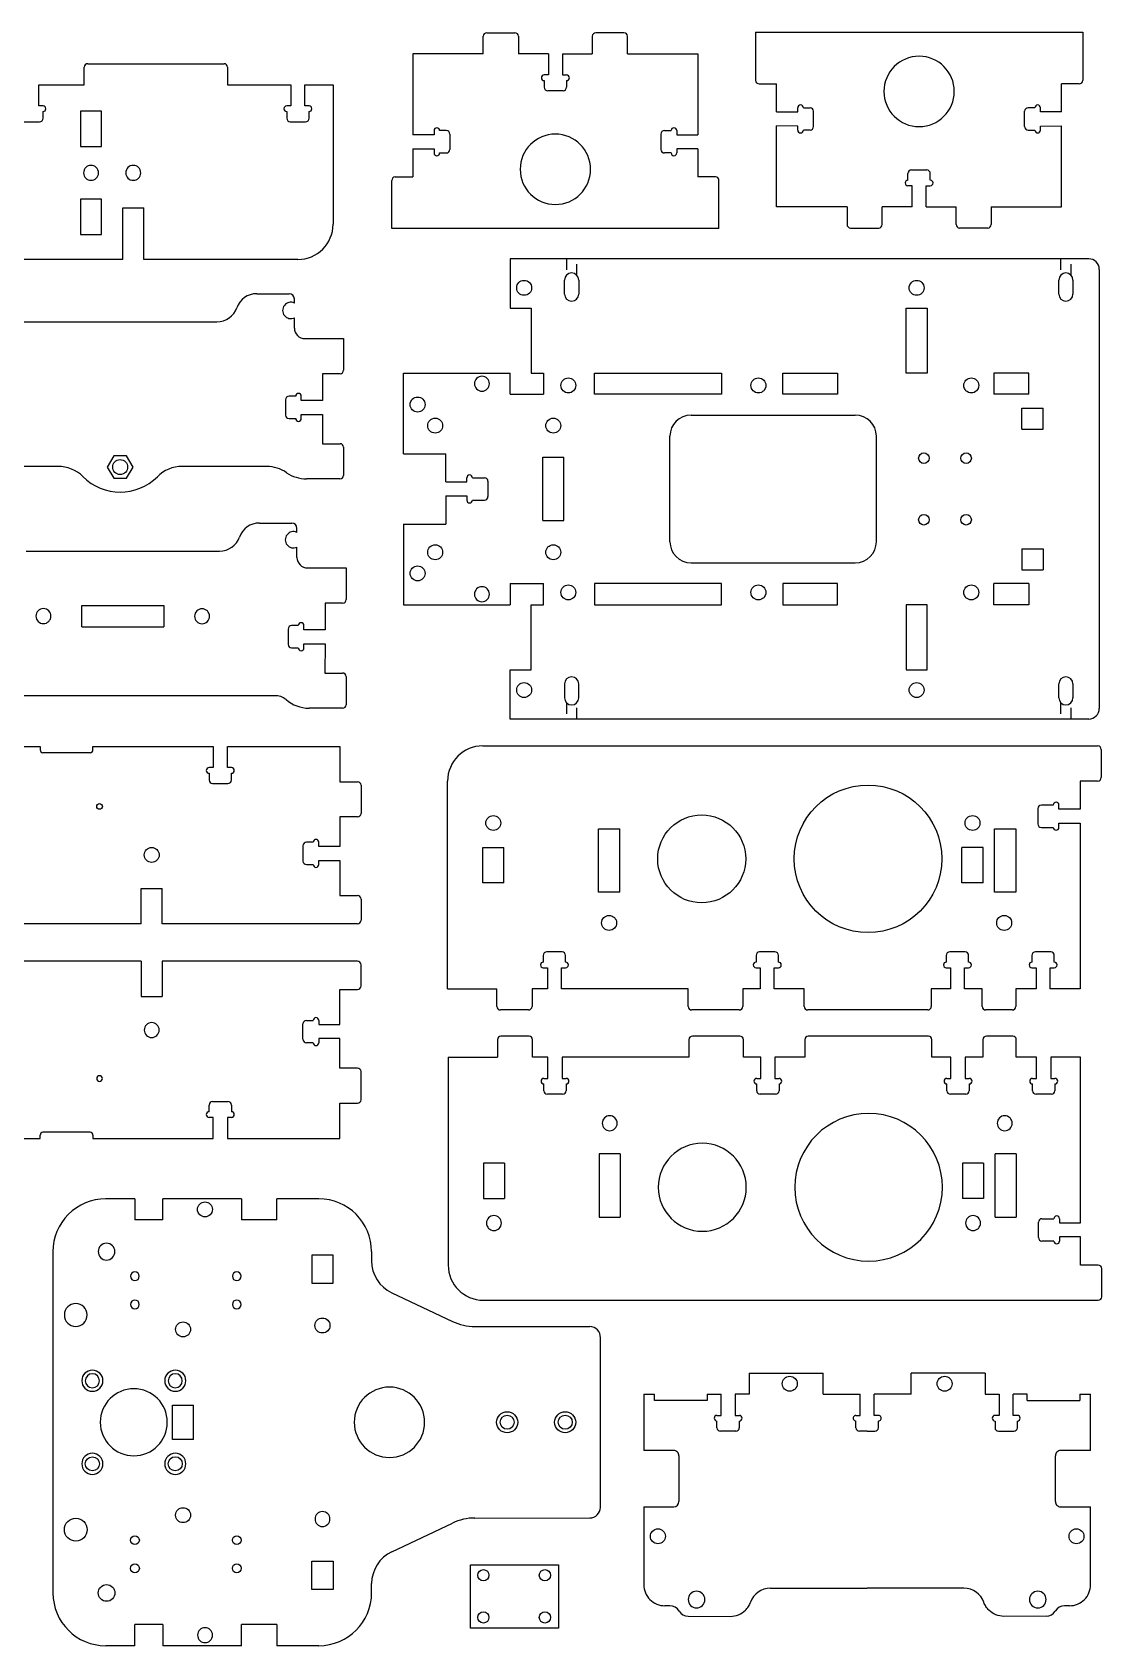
# Model space of a CAD drawing. Header units: millimetres. Extents: x -2184 to -699, y -517 to 933.
# Drawn here: x -1307 to -699, y -515 to 403 of the extents above; entities that cross this region are included whole.
import ezdxf

# ---------------------------------------------------------------- set-up
doc = ezdxf.new("R2010")
doc.units = ezdxf.units.MM
doc.linetypes.add('HIDDEN', pattern=[9.525, 6.35, -3.175])
doc.layers.get('0').update_dxf_attribs({"color": 253, "lineweight": 70, "true_color": 0x8faf8f})
doc.layers.add('Hidden', color=48, linetype='HIDDEN', lineweight=70, true_color=0x483a05)

msp = doc.modelspace()

# ---------------------------------------------------------------- linework, layer by layer
at = {"color": 48, "lineweight": -3, "true_color": 0x483a05}
for p, q in [((-1050.87, 390.45), (-1050.87, 400.45)), ((-1048.87, 402.45), (-1032.87, 402.45)), ((-1030.87, 400.45), (-1030.87, 390.45)), ((-988.87, 400.45), (-988.87, 390.45)), ((-970.87, 402.45), (-986.87, 402.45)), ((-968.87, 390.45), (-968.87, 400.45)), ((-896.07, 402.72), (-896.07, 375.36)), ((-896.07, 402.72), (-710.07, 402.72)), ((-710.07, 402.72), (-710.07, 375.36)), ((-1050.87, 390.45), (-1090.87, 390.45)), ((-1090.87, 390.45), (-1090.87, 344.39)), ((-1013.87, 390.45), (-1030.87, 390.45)), ((-1013.87, 390.45), (-1013.87, 378.45)), ((-1005.87, 390.45), (-988.87, 390.45)), ((-1005.87, 390.45), (-1005.87, 378.45)), ((-968.87, 390.45), (-928.87, 390.45)), ((-928.87, 390.45), (-928.87, 344.39)), ((-1277.76, 372.85), (-1277.76, 382.85)), ((-1275.76, 384.85), (-1198.26, 384.85)), ((-1196.26, 382.85), (-1196.26, 372.85)), ((-1013.87, 378.45), (-1016.22, 378.45)), ((-1005.87, 378.45), (-1003.52, 378.45)), ((-1303.5, 372.85), (-1277.76, 372.85)), ((-1303.5, 360.85), (-1303.5, 372.85)), ((-1196.26, 372.85), (-1160.26, 372.85)), ((-1160.26, 372.85), (-1160.26, 360.85)), ((-1152.26, 372.85), (-1136.26, 372.85)), ((-1152.26, 360.85), (-1152.26, 372.85)), ((-1136.26, 372.85), (-1136.26, 293.55)), ((-1016.22, 375.25), (-1016.22, 371.45)), ((-1005.52, 369.45), (-1014.22, 369.45)), ((-1003.52, 375.25), (-1003.52, 371.45)), ((-894.07, 373.36), (-884.07, 373.36)), ((-884.07, 357.42), (-884.07, 373.36)), ((-722.07, 357.42), (-722.07, 373.36)), ((-712.07, 373.36), (-722.07, 373.36)), ((-1301.15, 360.85), (-1303.5, 360.85)), ((-1279.88, 357.79), (-1279.88, 337.79)), ((-1267.88, 357.79), (-1279.88, 357.79)), ((-1267.88, 337.79), (-1267.88, 357.79)), ((-1160.26, 360.85), (-1162.61, 360.85)), ((-1149.91, 360.85), (-1152.26, 360.85)), ((-872.07, 357.42), (-872.07, 359.77)), ((-868.87, 359.77), (-865.07, 359.77)), ((-737.27, 359.77), (-741.07, 359.77)), ((-734.07, 357.42), (-734.07, 359.77)), ((-1311.85, 351.85), (-1303.15, 351.85)), ((-1301.15, 353.85), (-1301.15, 357.65)), ((-1162.61, 357.65), (-1162.61, 353.85)), ((-1160.61, 351.85), (-1151.91, 351.85)), ((-1149.91, 353.85), (-1149.91, 357.65)), ((-884.07, 357.42), (-872.07, 357.42)), ((-872.07, 349.42), (-884.07, 349.48)), ((-884.07, 303.42), (-884.07, 349.48)), ((-872.07, 347.07), (-872.07, 349.42)), ((-863.07, 349.07), (-863.07, 357.77)), ((-743.07, 349.07), (-743.07, 357.77)), ((-722.07, 357.42), (-734.07, 357.42)), ((-734.07, 349.42), (-722.07, 349.48)), ((-734.07, 347.07), (-734.07, 349.42)), ((-722.07, 303.42), (-722.07, 349.48)), ((-1078.87, 344.45), (-1090.87, 344.39)), ((-1078.87, 346.8), (-1078.87, 344.45)), ((-1071.87, 346.8), (-1075.67, 346.8)), ((-1069.87, 344.8), (-1069.87, 336.1)), ((-949.87, 344.8), (-949.87, 336.1)), ((-947.87, 346.8), (-944.07, 346.8)), ((-940.87, 346.8), (-940.87, 344.45)), ((-940.87, 344.45), (-928.87, 344.39)), ((-865.07, 347.07), (-868.87, 347.07)), ((-741.07, 347.07), (-737.27, 347.07)), ((-1279.88, 337.79), (-1267.88, 337.79)), ((-1090.87, 336.45), (-1078.87, 336.45)), ((-1090.87, 336.45), (-1090.87, 320.51)), ((-1078.87, 336.45), (-1078.87, 334.1)), ((-1075.67, 334.1), (-1071.87, 334.1)), ((-944.07, 334.1), (-947.87, 334.1)), ((-928.87, 336.45), (-940.87, 336.45)), ((-940.87, 336.45), (-940.87, 334.1)), ((-928.87, 336.45), (-928.87, 320.51)), ((-809.42, 318.62), (-809.42, 322.42)), ((-807.42, 324.42), (-798.72, 324.42)), ((-796.72, 318.62), (-796.72, 322.42)), ((-1102.87, 291.15), (-1102.87, 318.51)), ((-1100.87, 320.51), (-1090.87, 320.51)), ((-918.87, 320.51), (-928.87, 320.51)), ((-916.87, 291.15), (-916.87, 318.51)), ((-807.07, 315.42), (-809.42, 315.42)), ((-807.07, 303.42), (-807.07, 315.42)), ((-799.07, 315.42), (-796.72, 315.42)), ((-799.07, 303.42), (-799.07, 315.42)), ((-1279.88, 307.79), (-1279.88, 287.79)), ((-1267.88, 307.79), (-1279.88, 307.79)), ((-1267.88, 287.79), (-1267.88, 307.79)), ((-1255.88, 273.55), (-1255.88, 302.91)), ((-1255.88, 302.91), (-1243.88, 302.91)), ((-1243.88, 273.55), (-1243.88, 302.91)), ((-844.07, 303.42), (-884.07, 303.42)), ((-844.07, 303.42), (-844.07, 293.42)), ((-824.07, 293.42), (-824.07, 303.42)), ((-807.07, 303.42), (-824.07, 303.42)), ((-799.07, 303.42), (-782.07, 303.42)), ((-782.07, 293.42), (-782.07, 303.42)), ((-762.07, 303.42), (-762.07, 293.42)), ((-762.07, 303.42), (-722.07, 303.42)), ((-1279.88, 287.79), (-1267.88, 287.79)), ((-916.87, 291.15), (-1102.87, 291.15)), ((-842.07, 291.42), (-826.07, 291.42)), ((-764.07, 291.42), (-780.07, 291.42)), ((-1255.88, 273.55), (-1509.5, 273.55)), ((-1156.26, 273.55), (-1243.88, 273.55)), ((-706.63, 273.9), (-1035.63, 273.9)), ((-1035.63, 273.9), (-1035.63, 245.9)), ((-700.63, 267.9), (-700.63, 18.22)), ((-1004.63, 253.86), (-1004.63, 261.86)), ((-996.63, 261.86), (-996.63, 253.86)), ((-723.63, 253.86), (-723.63, 261.86)), ((-715.63, 261.86), (-715.63, 253.86)), ((-1179.64, 254.07), (-1161.27, 254.06)), ((-1158.27, 248.75), (-1158.27, 251.06)), ((-1158.28, 234.56), (-1158.28, 240.38)), ((-1035.63, 245.9), (-1023.63, 245.9)), ((-1023.63, 245.9), (-1023.63, 208.9)), ((-810.48, 208.9), (-810.48, 245.9)), ((-810.48, 245.9), (-798.48, 245.9)), ((-798.48, 245.9), (-798.48, 208.9)), ((-1312.27, 238.15), (-1202.28, 238.09)), ((-1152.29, 228.55), (-1130.29, 228.54)), ((-1130.29, 228.54), (-1130.3, 210.54)), ((-1142.3, 208.55), (-1142.31, 193.42)), ((-1132.3, 208.54), (-1142.3, 208.55)), ((-1096.21, 208.9), (-1035.63, 208.9)), ((-1096.21, 163.06), (-1096.21, 208.9)), ((-1035.63, 196.9), (-1035.63, 208.9)), ((-1023.63, 208.9), (-1016.63, 208.9)), ((-1016.63, 208.9), (-1016.63, 196.9)), ((-987.63, 196.9), (-987.63, 208.9)), ((-987.63, 208.9), (-915.38, 208.9)), ((-915.38, 208.9), (-915.38, 196.9)), ((-880.48, 196.9), (-880.48, 208.9)), ((-880.48, 208.9), (-849.48, 208.9)), ((-849.48, 208.9), (-849.48, 196.9)), ((-798.48, 208.9), (-810.48, 208.9)), ((-740.63, 208.9), (-760.63, 208.9)), ((-760.63, 208.9), (-760.63, 196.9)), ((-740.63, 196.9), (-740.63, 208.9)), ((-1163.31, 193.79), (-1163.31, 185.09)), ((-1157.51, 195.78), (-1161.31, 195.79)), ((-1154.31, 193.43), (-1154.31, 195.78)), ((-1142.31, 193.42), (-1154.31, 193.43)), ((-1035.63, 196.9), (-1016.63, 196.9)), ((-915.38, 196.9), (-987.63, 196.9)), ((-849.48, 196.9), (-880.48, 196.9)), ((-740.63, 196.9), (-760.63, 196.9)), ((-1154.31, 185.43), (-1142.31, 185.42)), ((-1154.31, 183.08), (-1154.31, 185.43)), ((-1142.31, 185.42), (-1142.32, 168.8)), ((-932.71, 185.06), (-839.36, 185.06)), ((-744.63, 189.06), (-732.63, 189.06)), ((-744.63, 177.06), (-744.63, 189.06)), ((-732.63, 177.06), (-732.63, 189.06)), ((-1161.31, 183.09), (-1157.51, 183.08)), ((-744.63, 177.06), (-732.63, 177.06)), ((-1142.32, 168.8), (-1132.32, 168.79)), ((-1130.32, 166.79), (-1130.33, 150.79)), ((-944.71, 113.06), (-944.71, 173.06)), ((-827.36, 113.06), (-827.36, 173.06)), ((-1260.98, 161.84), (-1264.65, 155.49)), ((-1253.65, 161.84), (-1260.98, 161.84)), ((-1249.98, 155.49), (-1253.65, 161.84)), ((-1096.21, 163.06), (-1072.21, 163.06)), ((-1072.21, 147.06), (-1072.21, 163.06)), ((-1017.07, 125.06), (-1017.07, 161.06)), ((-1017.07, 161.06), (-1005.07, 161.06)), ((-1005.07, 125.06), (-1005.07, 161.06)), ((-1292.58, 155.89), (-1340.69, 155.92)), ((-1264.65, 155.49), (-1260.98, 149.14)), ((-1260.98, 149.14), (-1253.65, 149.14)), ((-1253.65, 149.14), (-1249.98, 155.49)), ((-1173.97, 155.82), (-1222.05, 155.85)), ((-1132.34, 148.79), (-1151.36, 148.8)), ((-1072.21, 147.06), (-1060.21, 147.06)), ((-1060.21, 147.06), (-1060.21, 149.41)), ((-1057.01, 149.41), (-1050.21, 149.41)), ((-1048.21, 147.41), (-1048.21, 138.71)), ((-1072.21, 139.06), (-1072.21, 123.06)), ((-1072.21, 139.06), (-1060.21, 139.06)), ((-1060.21, 139.06), (-1060.21, 136.71)), ((-1057.01, 136.71), (-1050.21, 136.71)), ((-1178.16, 123.67), (-1159.79, 123.66)), ((-1156.8, 118.34), (-1156.8, 120.66)), ((-1096.21, 123.06), (-1096.21, 77.22)), ((-1096.21, 123.06), (-1072.21, 123.06)), ((-1017.07, 125.06), (-1005.07, 125.06)), ((-1310.8, 107.75), (-1200.8, 107.69)), ((-1156.81, 104.16), (-1156.8, 109.97)), ((-932.71, 101.06), (-839.36, 101.06)), ((-744.63, 109.06), (-732.63, 109.06)), ((-744.63, 109.06), (-744.63, 97.06)), ((-732.63, 109.06), (-732.63, 97.06)), ((-1150.81, 98.15), (-1128.81, 98.14)), ((-1128.81, 98.14), (-1128.82, 80.14)), ((-744.63, 97.06), (-732.63, 97.06)), ((-1035.63, 89.22), (-1016.63, 89.22)), ((-1035.63, 89.22), (-1035.63, 77.22)), ((-1016.63, 77.22), (-1016.63, 89.22)), ((-987.63, 89.22), (-987.63, 77.22)), ((-915.38, 89.22), (-987.63, 89.22)), ((-915.38, 77.22), (-915.38, 89.22)), ((-880.48, 89.22), (-880.48, 77.22)), ((-849.48, 89.22), (-880.48, 89.22)), ((-849.48, 77.22), (-849.48, 89.22)), ((-740.63, 89.22), (-760.63, 89.22)), ((-760.63, 77.22), (-760.63, 89.22)), ((-740.63, 89.22), (-740.63, 77.22)), ((-1279.1, 64.73), (-1279.09, 76.73)), ((-1279.09, 76.73), (-1232.53, 76.7)), ((-1232.53, 76.7), (-1232.53, 64.7)), ((-1140.82, 78.15), (-1140.83, 63.02)), ((-1130.82, 78.14), (-1140.82, 78.15)), ((-1096.21, 77.22), (-1035.63, 77.22)), ((-1023.63, 40.22), (-1023.63, 77.22)), ((-1023.63, 77.22), (-1016.63, 77.22)), ((-987.63, 77.22), (-915.38, 77.22)), ((-880.48, 77.22), (-849.48, 77.22)), ((-798.48, 77.22), (-810.48, 77.22)), ((-810.48, 77.22), (-810.48, 40.22)), ((-798.48, 40.22), (-798.48, 77.22)), ((-740.63, 77.22), (-760.63, 77.22)), ((-1279.1, 64.73), (-1232.53, 64.7)), ((-1156.03, 65.38), (-1159.83, 65.38)), ((-1152.83, 63.03), (-1152.83, 65.38)), ((-1161.83, 63.38), (-1161.84, 54.68)), ((-1140.83, 63.02), (-1152.83, 63.03)), ((-1159.84, 52.68), (-1156.04, 52.68)), ((-1152.84, 55.03), (-1140.84, 55.02)), ((-1152.84, 52.68), (-1152.84, 55.03)), ((-1140.84, 55.02), (-1140.85, 38.4)), ((-1140.85, 38.4), (-1130.85, 38.39)), ((-1035.63, 12.22), (-1035.63, 40.22)), ((-1035.63, 40.22), (-1023.63, 40.22)), ((-810.48, 40.22), (-798.48, 40.22)), ((-1128.85, 36.39), (-1128.86, 20.39)), ((-1004.63, 32.26), (-1004.63, 24.26)), ((-996.63, 24.26), (-996.63, 32.26)), ((-723.63, 24.26), (-723.63, 32.26)), ((-715.63, 32.26), (-715.63, 24.26)), ((-1169.47, 25.42), (-1342.92, 25.52)), ((-1130.86, 18.39), (-1149.89, 18.4)), ((-706.63, 12.22), (-1035.63, 12.22)), ((-1372.27, -3.41), (-1302.81, -3.41)), ((-1302.81, -3.41), (-1302.81, -5.31)), ((-1274.41, -6.91), (-1301.21, -6.91)), ((-1272.81, -5.31), (-1272.81, -3.41)), ((-1272.81, -3.41), (-1204.37, -3.41)), ((-1204.37, -3.41), (-1204.37, -15.41)), ((-1196.37, -3.41), (-1132.37, -3.41)), ((-1196.37, -15.41), (-1196.37, -3.41)), ((-1132.37, -3.41), (-1132.37, -23.41)), ((-1051.16, -3.03), (-701.58, -3.03)), ((-699.58, -5.03), (-699.58, -21.03)), ((-1204.37, -15.41), (-1206.72, -15.41)), ((-1194.02, -15.41), (-1196.37, -15.41)), ((-1206.72, -18.61), (-1206.72, -22.41)), ((-1204.72, -24.41), (-1196.02, -24.41)), ((-1194.02, -22.41), (-1194.02, -18.61)), ((-1132.37, -23.41), (-1122.37, -23.41)), ((-1120.37, -25.41), (-1120.37, -41.41)), ((-1071.16, -141.18), (-1071.16, -23.03)), ((-711.58, -23.03), (-711.58, -39.03)), ((-701.58, -23.03), (-711.58, -23.03)), ((-726.78, -36.68), (-733.58, -36.68)), ((-723.58, -39.03), (-723.58, -36.68)), ((-1132.37, -43.41), (-1132.37, -60.15)), ((-1122.37, -43.41), (-1132.37, -43.41)), ((-735.58, -38.68), (-735.58, -47.38)), ((-711.58, -39.03), (-723.58, -39.03)), ((-985.31, -86.18), (-985.31, -50.18)), ((-985.31, -50.18), (-973.31, -50.18)), ((-973.31, -86.18), (-973.31, -50.18)), ((-760.16, -86.18), (-760.16, -50.18)), ((-760.16, -50.18), (-748.16, -50.18)), ((-748.16, -50.18), (-748.16, -86.18)), ((-733.58, -49.38), (-726.78, -49.38)), ((-723.58, -47.03), (-711.58, -47.03)), ((-723.58, -49.38), (-723.58, -47.03)), ((-711.58, -47.03), (-711.58, -141.18)), ((-1153.37, -59.8), (-1153.37, -68.5)), ((-1147.57, -57.8), (-1151.37, -57.8)), ((-1144.37, -60.15), (-1144.37, -57.8)), ((-1132.37, -60.15), (-1144.37, -60.15)), ((-1051.16, -80.88), (-1051.16, -60.88)), ((-1051.16, -60.88), (-1039.16, -60.88)), ((-1039.16, -80.88), (-1039.16, -60.88)), ((-778.72, -80.88), (-778.72, -60.88)), ((-766.72, -60.88), (-778.72, -60.88)), ((-766.72, -80.88), (-766.72, -60.88)), ((-1151.37, -70.5), (-1147.57, -70.5)), ((-1144.37, -68.15), (-1132.37, -68.15)), ((-1144.37, -70.5), (-1144.37, -68.15)), ((-1132.37, -68.15), (-1132.37, -88.15)), ((-1039.16, -80.88), (-1051.16, -80.88)), ((-766.72, -80.88), (-778.72, -80.88)), ((-1245.37, -104.15), (-1245.37, -84.15)), ((-1245.37, -84.15), (-1233.37, -84.15)), ((-1233.37, -104.15), (-1233.37, -84.15)), ((-1132.37, -88.15), (-1122.37, -88.15)), ((-1120.37, -90.15), (-1120.37, -102.15)), ((-973.31, -86.18), (-985.31, -86.18)), ((-748.16, -86.18), (-760.16, -86.18)), ((-1245.37, -104.15), (-1323.47, -104.15)), ((-1122.37, -104.15), (-1233.37, -104.15)), ((-1245.37, -125.49), (-1323.47, -125.49)), ((-1245.37, -125.49), (-1245.37, -145.49)), ((-1122.37, -125.49), (-1233.37, -125.49)), ((-1233.37, -125.49), (-1233.37, -145.49)), ((-1120.37, -139.49), (-1120.37, -127.49)), ((-1016.76, -122.18), (-1016.76, -125.98)), ((-1006.06, -120.18), (-1014.76, -120.18)), ((-1004.06, -125.98), (-1004.06, -122.18)), ((-895.76, -122.18), (-895.76, -125.98)), ((-885.06, -120.18), (-893.76, -120.18)), ((-883.06, -125.98), (-883.06, -122.18)), ((-787.63, -122.18), (-787.63, -125.98)), ((-776.93, -120.18), (-785.63, -120.18)), ((-774.93, -125.98), (-774.93, -122.18)), ((-738.93, -122.18), (-738.93, -125.98)), ((-728.23, -120.18), (-736.93, -120.18)), ((-726.23, -125.98), (-726.23, -122.18)), ((-1016.76, -129.18), (-1014.41, -129.18)), ((-1014.41, -129.18), (-1014.41, -141.18)), ((-1006.41, -129.18), (-1004.06, -129.18)), ((-1006.41, -141.18), (-1006.41, -129.18)), ((-895.76, -129.18), (-893.41, -129.18)), ((-893.41, -129.18), (-893.41, -141.18)), ((-885.41, -129.18), (-883.06, -129.18)), ((-885.41, -141.18), (-885.41, -129.18)), ((-787.63, -129.18), (-785.28, -129.18)), ((-785.28, -129.18), (-785.28, -141.18)), ((-777.28, -129.18), (-774.93, -129.18)), ((-777.28, -141.18), (-777.28, -129.18)), ((-738.93, -129.18), (-736.58, -129.18)), ((-736.58, -129.18), (-736.58, -141.18)), ((-728.58, -129.18), (-726.23, -129.18)), ((-728.58, -141.18), (-728.58, -129.18)), ((-1245.37, -145.49), (-1233.37, -145.49)), ((-1132.37, -161.49), (-1132.37, -141.49)), ((-1132.37, -141.49), (-1122.37, -141.49)), ((-1071.16, -141.18), (-1043.16, -141.18)), ((-1043.16, -151.18), (-1043.16, -141.18)), ((-1023.16, -141.18), (-1023.16, -151.18)), ((-1014.41, -141.18), (-1023.16, -141.18)), ((-934.31, -141.18), (-1006.41, -141.18)), ((-934.31, -151.18), (-934.31, -141.18)), ((-903.31, -141.18), (-903.31, -151.18)), ((-893.41, -141.18), (-903.31, -141.18)), ((-868.41, -141.18), (-885.41, -141.18)), ((-868.41, -151.18), (-868.41, -141.18)), ((-796.16, -141.18), (-796.16, -151.18)), ((-785.28, -141.18), (-796.16, -141.18)), ((-767.16, -141.18), (-777.28, -141.18)), ((-767.16, -151.18), (-767.16, -141.18)), ((-748.16, -141.18), (-748.16, -151.18)), ((-736.58, -141.18), (-748.16, -141.18)), ((-711.58, -141.18), (-728.58, -141.18)), ((-1025.16, -153.18), (-1041.16, -153.18)), ((-905.31, -153.18), (-932.31, -153.18)), ((-798.16, -153.18), (-866.41, -153.18)), ((-750.16, -153.18), (-765.16, -153.18)), ((-1153.37, -169.84), (-1153.37, -161.14)), ((-1151.37, -159.14), (-1147.57, -159.14)), ((-1144.37, -159.14), (-1144.37, -161.49)), ((-1144.37, -161.49), (-1132.37, -161.49)), ((-1147.57, -171.84), (-1151.37, -171.84)), ((-1132.37, -169.49), (-1144.37, -169.49)), ((-1144.37, -169.49), (-1144.37, -171.84)), ((-1132.37, -186.23), (-1132.37, -169.49)), ((-1042.83, -170.07), (-1042.83, -180.07)), ((-1024.83, -168.07), (-1040.83, -168.07)), ((-1022.83, -180.07), (-1022.83, -170.07)), ((-933.98, -170.07), (-933.98, -180.07)), ((-904.98, -168.07), (-931.98, -168.07)), ((-902.98, -180.07), (-902.98, -170.07)), ((-868.08, -170.07), (-868.08, -180.07)), ((-797.83, -168.07), (-866.08, -168.07)), ((-795.83, -180.07), (-795.83, -170.07)), ((-766.83, -170.07), (-766.83, -180.07)), ((-749.83, -168.07), (-764.83, -168.07)), ((-747.83, -180.07), (-747.83, -170.07)), ((-1070.83, -180.07), (-1042.83, -180.07)), ((-1070.83, -180.07), (-1070.83, -298.22)), ((-1014.08, -180.07), (-1022.83, -180.07)), ((-1014.08, -192.07), (-1014.08, -180.07)), ((-933.98, -180.07), (-1006.08, -180.07)), ((-1006.08, -180.07), (-1006.08, -192.07)), ((-893.08, -180.07), (-902.98, -180.07)), ((-893.08, -192.07), (-893.08, -180.07)), ((-868.08, -180.07), (-885.08, -180.07)), ((-885.08, -180.07), (-885.08, -192.07)), ((-784.95, -180.07), (-795.83, -180.07)), ((-784.95, -192.07), (-784.95, -180.07)), ((-766.83, -180.07), (-776.95, -180.07)), ((-776.95, -180.07), (-776.95, -192.07)), ((-736.25, -180.07), (-747.83, -180.07)), ((-736.25, -192.07), (-736.25, -180.07)), ((-711.25, -180.07), (-728.25, -180.07)), ((-728.25, -180.07), (-728.25, -192.07)), ((-711.25, -274.22), (-711.25, -180.07)), ((-1122.37, -186.23), (-1132.37, -186.23)), ((-1120.37, -204.23), (-1120.37, -188.23)), ((-1016.43, -192.07), (-1014.08, -192.07)), ((-1006.08, -192.07), (-1003.73, -192.07)), ((-895.43, -192.07), (-893.08, -192.07)), ((-885.08, -192.07), (-882.73, -192.07)), ((-787.3, -192.07), (-784.95, -192.07)), ((-776.95, -192.07), (-774.6, -192.07)), ((-738.6, -192.07), (-736.25, -192.07)), ((-728.25, -192.07), (-725.9, -192.07)), ((-1016.43, -199.07), (-1016.43, -195.27)), ((-1005.73, -201.07), (-1014.43, -201.07)), ((-1003.73, -195.27), (-1003.73, -199.07)), ((-895.43, -199.07), (-895.43, -195.27)), ((-884.73, -201.07), (-893.43, -201.07)), ((-882.73, -195.27), (-882.73, -199.07)), ((-787.3, -199.07), (-787.3, -195.27)), ((-776.6, -201.07), (-785.3, -201.07)), ((-774.6, -195.27), (-774.6, -199.07)), ((-738.6, -199.07), (-738.6, -195.27)), ((-727.9, -201.07), (-736.6, -201.07)), ((-725.9, -195.27), (-725.9, -199.07)), ((-1206.72, -211.03), (-1206.72, -207.23)), ((-1204.72, -205.23), (-1196.02, -205.23)), ((-1194.02, -207.23), (-1194.02, -211.03)), ((-1132.37, -226.23), (-1132.37, -206.23)), ((-1132.37, -206.23), (-1122.37, -206.23)), ((-1204.37, -214.23), (-1206.72, -214.23)), ((-1204.37, -226.23), (-1204.37, -214.23)), ((-1194.02, -214.23), (-1196.37, -214.23)), ((-1196.37, -214.23), (-1196.37, -226.23)), ((-1372.27, -226.23), (-1302.81, -226.23)), ((-1302.81, -226.23), (-1302.81, -224.33)), ((-1274.41, -222.73), (-1301.21, -222.73)), ((-1272.81, -224.33), (-1272.81, -226.23)), ((-1272.81, -226.23), (-1204.37, -226.23)), ((-1196.37, -226.23), (-1132.37, -226.23)), ((-984.98, -235.07), (-984.98, -271.07)), ((-972.98, -235.07), (-984.98, -235.07)), ((-972.98, -235.07), (-972.98, -271.07)), ((-759.83, -271.07), (-759.83, -235.07)), ((-747.83, -235.07), (-759.83, -235.07)), ((-747.83, -235.07), (-747.83, -271.07)), ((-1050.83, -240.37), (-1050.83, -260.37)), ((-1038.83, -240.37), (-1050.83, -240.37)), ((-1038.83, -240.37), (-1038.83, -260.37)), ((-778.39, -240.37), (-778.39, -260.37)), ((-766.39, -240.37), (-778.39, -240.37)), ((-766.39, -240.37), (-766.39, -260.37)), ((-1249.04, -260.59), (-1265.57, -260.59)), ((-1249.04, -260.59), (-1249.04, -272.59)), ((-1188.29, -260.59), (-1233.04, -260.59)), ((-1233.04, -272.59), (-1233.04, -260.59)), ((-1188.29, -260.59), (-1188.29, -272.59)), ((-1144.37, -260.59), (-1168.29, -260.59)), ((-1168.29, -272.59), (-1168.29, -260.59)), ((-1050.83, -260.37), (-1038.83, -260.37)), ((-766.39, -260.37), (-778.39, -260.37)), ((-1233.04, -272.59), (-1249.04, -272.59)), ((-1168.29, -272.59), (-1188.29, -272.59)), ((-984.98, -271.07), (-972.98, -271.07)), ((-759.83, -271.07), (-747.83, -271.07)), ((-735.25, -282.57), (-735.25, -273.87)), ((-733.25, -271.87), (-726.45, -271.87)), ((-723.25, -271.87), (-723.25, -274.22)), ((-723.25, -274.22), (-711.25, -274.22)), ((-711.25, -282.22), (-723.25, -282.22)), ((-723.25, -282.22), (-723.25, -284.57)), ((-711.25, -298.22), (-711.25, -282.22)), ((-1295.57, -290.6), (-1295.52, -484.67)), ((-1148.29, -292.55), (-1148.29, -308.55)), ((-1136.29, -292.55), (-1148.29, -292.55)), ((-1136.29, -308.55), (-1136.29, -292.55)), ((-1114.37, -290.59), (-1114.37, -295.89)), ((-726.45, -284.57), (-733.25, -284.57)), ((-701.25, -298.22), (-711.25, -298.22)), ((-699.25, -316.22), (-699.25, -300.22)), ((-1148.29, -308.55), (-1136.29, -308.55)), ((-1102.93, -313.97), (-1068.44, -330.28)), ((-1050.83, -318.22), (-701.25, -318.22)), ((-1055.61, -333.16), (-990.29, -333.16)), ((-984.28, -436.02), (-984.31, -339.55)), ((-899.64, -359.69), (-857.6, -359.69)), ((-899.64, -359.69), (-899.64, -371.69)), ((-857.6, -371.69), (-857.6, -359.69)), ((-765.57, -359.69), (-807.61, -359.69)), ((-807.61, -371.69), (-807.61, -359.69)), ((-765.57, -359.69), (-765.57, -371.69)), ((-959.6, -371.69), (-953.6, -371.69)), ((-959.6, -371.69), (-959.6, -403.66)), ((-953.6, -375.19), (-953.6, -371.69)), ((-923.64, -375.19), (-953.6, -375.19)), ((-923.64, -371.69), (-923.64, -375.19)), ((-923.64, -371.69), (-915.64, -371.69)), ((-915.64, -383.69), (-915.64, -371.69)), ((-899.64, -371.69), (-907.64, -371.69)), ((-907.64, -371.69), (-907.64, -383.69)), ((-857.6, -371.69), (-836.61, -371.69)), ((-836.61, -383.69), (-836.61, -371.69)), ((-807.61, -371.69), (-828.6, -371.69)), ((-828.6, -383.69), (-828.6, -371.69)), ((-765.57, -371.69), (-757.57, -371.69)), ((-757.57, -371.69), (-757.57, -383.69)), ((-741.57, -371.69), (-749.57, -371.69)), ((-749.57, -383.69), (-749.57, -371.69)), ((-741.57, -375.19), (-741.57, -371.69)), ((-741.57, -375.19), (-711.61, -375.19)), ((-711.61, -371.69), (-711.61, -375.19)), ((-711.61, -371.69), (-705.6, -371.69)), ((-705.6, -403.66), (-705.6, -371.69)), ((-1227.54, -377.88), (-1215.54, -377.88)), ((-1227.54, -397.37), (-1227.54, -377.88)), ((-1215.54, -397.36), (-1215.54, -377.88)), ((-918, -383.69), (-915.64, -383.69)), ((-907.64, -383.69), (-905.28, -383.69)), ((-838.96, -383.69), (-836.61, -383.69)), ((-826.25, -383.69), (-828.6, -383.69)), ((-757.57, -383.69), (-759.93, -383.69)), ((-747.21, -383.69), (-749.57, -383.69)), ((-917.99, -390.69), (-917.99, -386.89)), ((-907.29, -392.69), (-915.99, -392.69)), ((-905.29, -386.89), (-905.29, -390.69)), ((-838.96, -390.69), (-838.96, -386.89)), ((-832.6, -392.69), (-836.96, -392.69)), ((-832.6, -392.69), (-828.25, -392.69)), ((-826.25, -390.69), (-826.25, -386.89)), ((-759.92, -386.89), (-759.92, -390.69)), ((-757.92, -392.69), (-749.22, -392.69)), ((-747.22, -390.69), (-747.22, -386.89)), ((-1215.54, -397.36), (-1227.54, -397.37)), ((-942.6, -403.66), (-959.6, -403.66)), ((-939.6, -406.66), (-939.6, -432.66)), ((-725.61, -432.66), (-725.61, -406.66)), ((-705.6, -403.66), (-722.61, -403.66)), ((-959.6, -435.66), (-942.6, -435.66)), ((-959.6, -435.66), (-959.6, -479.94)), ((-722.61, -435.66), (-705.6, -435.66)), ((-705.6, -479.94), (-705.6, -435.66)), ((-1102.91, -461.25), (-1068.42, -444.92)), ((-1055.59, -442.04), (-990.28, -442.02)), ((-1148.27, -482.67), (-1148.27, -466.67)), ((-1148.27, -466.67), (-1136.27, -466.67)), ((-1136.27, -466.67), (-1136.27, -482.67)), ((-1058.14, -468.59), (-1008.14, -468.59)), ((-1058.14, -504.59), (-1058.14, -468.59)), ((-1008.14, -468.59), (-1008.14, -504.59)), ((-1136.27, -482.67), (-1148.27, -482.67)), ((-1114.35, -484.62), (-1114.35, -479.33)), ((-887.62, -481.91), (-832.6, -481.94)), ((-777.59, -481.91), (-832.6, -481.94)), ((-944.76, -491.94), (-947.6, -491.94)), ((-717.61, -491.94), (-720.45, -491.94)), ((-1249.01, -514.66), (-1249.01, -502.66)), ((-1233.01, -502.66), (-1249.01, -502.66)), ((-1233.01, -502.66), (-1233.01, -514.66)), ((-1188.26, -514.64), (-1188.26, -502.64)), ((-1168.26, -502.64), (-1188.26, -502.64)), ((-1168.26, -502.64), (-1168.26, -514.64)), ((-934.37, -497.94), (-910.27, -497.95)), ((-730.84, -497.94), (-754.94, -497.95)), ((-1008.14, -504.59), (-1058.14, -504.59)), ((-1249.01, -514.66), (-1265.51, -514.66)), ((-1188.26, -514.64), (-1233.01, -514.66)), ((-1144.34, -514.63), (-1168.26, -514.64))]:
    msp.add_line(p, q, dxfattribs=at)
at = {"color": 48, "lineweight": -3, "true_color": 0x483a05, "extrusion": (2.77556e-17, -3.61966e-15, -1)}
msp.add_circle((803.07, 369.07), 20, dxfattribs=at)
at = {"color": 48, "lineweight": -3, "true_color": 0x483a05, "extrusion": (2.77556e-17, 3.2866e-15, -1)}
msp.add_circle((1009.87, 324.8), 20, dxfattribs=at)
at = {"color": 48, "lineweight": -3, "true_color": 0x483a05, "extrusion": (-3.46373e-15, -2.32542e-15, -1)}
for centre in [(1273.88, 322.79), (1249.88, 322.79)]:
    msp.add_circle(centre, 4.25, dxfattribs=at)
at = {"color": 48, "lineweight": -3, "true_color": 0x483a05}
for centre, radius in [((-1027.63, 257.4), 4.25), ((-804.48, 257.4), 4.25), ((-1002.51, 201.9), 4.25), ((-894.43, 201.9), 4.25), ((-773.43, 201.9), 4.25), ((-1088.21, 191.06), 4.25), ((-1078.21, 179.06), 4.25), ((-1011.09, 179.06), 4.25), ((-1257.31, 155.49), 4.25), ((-800.36, 160.56), 3), ((-776.36, 160.56), 3), ((-800.36, 125.56), 3), ((-776.36, 125.56), 3), ((-1078.21, 107.06), 4.25), ((-1011.09, 107.06), 4.25), ((-1088.21, 95.06), 4.25), ((-1002.51, 84.22), 4.25), ((-894.43, 84.22), 4.25), ((-773.43, 84.22), 4.25), ((-1027.63, 28.72), 4.25), ((-804.48, 28.72), 4.25), ((-832.12, -67.26), 41.96), ((-1269.02, -37.46), 1.6), ((-1045.16, -46.88), 4.25), ((-926.68, -67.26), 25), ((-772.72, -46.88), 4.25), ((-1239.37, -65.03), 4.25), ((-979.31, -103.68), 4.25), ((-754.72, -103.68), 4.25), ((-1209.09, -266.59), 4.25), ((-1142.29, -332.59), 4.25), ((-1221.54, -334.81), 4.25), ((-876.6, -365.69), 4.25), ((-788.61, -365.69), 4.25), ((-1037.29, -387.6), 6), ((-1037.29, -387.6), 4), ((-1004.29, -387.59), 6), ((-1004.29, -387.59), 4), ((-1273.11, -411.25), 4), ((-1225.97, -411.23), 4), ((-1221.53, -440.43), 4.25), ((-1282.53, -448.67), 6.5), ((-951.6, -452.44), 4.25), ((-713.61, -452.44), 4.25), ((-1248.9, -454.66), 2.5), ((-1191.01, -454.64), 2.5), ((-1248.9, -470.66), 2.5), ((-1191.01, -470.64), 2.5), ((-1050.82, -474.59), 3.2), ((-1015.82, -474.59), 3.2), ((-1265.02, -484.66), 4.76), ((-1050.82, -498.59), 3.2), ((-1015.82, -498.59), 3.2)]:
    msp.add_circle(centre, radius, dxfattribs=at)
at = {"color": 48, "lineweight": -3, "true_color": 0x483a05, "extrusion": (8.89859e-17, 1.70908e-15, -1)}
for centre in [(1051.63, 202.9), (1051.63, 83.22)]:
    msp.add_circle(centre, 4.25, dxfattribs=at)
at = {"color": 48, "lineweight": -3, "true_color": 0x483a05, "extrusion": (2.77556e-17, -1.66533e-16, -1)}
for centre in [(1300.92, 70.75), (1210.74, 70.69)]:
    msp.add_circle(centre, 4.25, dxfattribs=at)
at = {"color": 48, "lineweight": -3, "true_color": 0x483a05, "extrusion": (-6.58379e-15, 2.7584e-15, -1)}
msp.add_circle((1239.37, -164.61), 4.25, dxfattribs=at)
at = {"color": 48, "lineweight": -3, "true_color": 0x483a05, "extrusion": (-6.58379e-15, -1.25261e-15, -1)}
msp.add_circle((1269.02, -192.18), 1.6, dxfattribs=at)
at = {"color": 48, "lineweight": -3, "true_color": 0x483a05, "extrusion": (3.48089e-15, 1.06451e-15, -1)}
for centre, radius in [((978.98, -217.57), 4.25), ((831.79, -253.99), 41.96), ((754.39, -217.57), 4.25), ((926.35, -253.99), 25), ((1044.83, -274.37), 4.25), ((772.39, -274.37), 4.25)]:
    msp.add_circle(centre, radius, dxfattribs=at)
at = {"color": 48, "lineweight": -3, "true_color": 0x483a05, "extrusion": (-3.64742e-15, -6.83931e-15, -1)}
for centre, radius in [((1265.04, -290.59), 4.76), ((1249.54, -387.62), 19.05), ((1104.2, -387.61), 20)]:
    msp.add_circle(centre, radius, dxfattribs=at)
at = {"color": 48, "lineweight": -3, "true_color": 0x483a05, "extrusion": (-3.76988e-15, -6.83931e-15, -1)}
for centre, radius in [((1248.92, -304.59), 2.5), ((1191.03, -304.59), 2.5), ((1282.54, -326.59), 6.5), ((1248.92, -320.59), 2.5), ((1191.03, -320.59), 2.5), ((1142.28, -442.63), 4.25), ((1209.06, -508.65), 4.25)]:
    msp.add_circle(centre, radius, dxfattribs=at)
at = {"color": 48, "lineweight": -3, "true_color": 0x483a05, "extrusion": (-3.76988e-15, -6.84174e-15, -1)}
msp.add_circle((1273.11, -364.01), 6, dxfattribs=at)
at = {"color": 48, "lineweight": -3, "true_color": 0x483a05, "extrusion": (-3.99189e-15, -6.83931e-15, -1)}
msp.add_circle((1273.11, -364.01), 4, dxfattribs=at)
at = {"color": 48, "lineweight": -3, "true_color": 0x483a05, "extrusion": (-3.76988e-15, -6.85645e-15, -1)}
msp.add_circle((1225.97, -364.01), 6, dxfattribs=at)
at = {"color": 48, "lineweight": -3, "true_color": 0x483a05, "extrusion": (-4.00508e-15, -6.83931e-15, -1)}
msp.add_circle((1225.97, -364.01), 4, dxfattribs=at)
at = {"color": 48, "lineweight": -3, "true_color": 0x483a05, "extrusion": (-3.76988e-15, -6.83688e-15, -1)}
msp.add_circle((1273.11, -411.25), 6, dxfattribs=at)
at = {"color": 48, "lineweight": -3, "true_color": 0x483a05, "extrusion": (-3.76988e-15, -6.82217e-15, -1)}
msp.add_circle((1225.97, -411.23), 6, dxfattribs=at)
at = {"color": 48, "lineweight": -3, "true_color": 0x483a05}
for centre, radius, start, end in [((-1048.87, 400.45), 2, 90, 180), ((-1032.87, 400.45), 2, 360, 90), ((-986.87, 400.45), 2, 90, 180), ((-970.87, 400.45), 2, 0, 90), ((-1275.76, 382.85), 2, 90, 180), ((-1198.26, 382.85), 2, 360, 90), ((-1016.22, 376.85), 1.6, 90, 270), ((-1003.52, 376.85), 1.6, 270, 90), ((-1014.22, 371.45), 2, 180, 270), ((-1005.52, 371.45), 2, 270, 360), ((-894.07, 375.36), 2, 180, 270), ((-712.07, 375.36), 2, 270, 360), ((-1301.15, 359.25), 1.6, 270, 90), ((-1162.61, 359.25), 1.6, 90, 270), ((-1149.91, 359.25), 1.6, 270, 90), ((-870.47, 359.77), 1.6, 360, 180), ((-865.07, 357.77), 2, 360, 90), ((-741.07, 357.77), 2, 90, 180), ((-735.67, 359.77), 1.6, 360, 180), ((-1303.15, 353.85), 2, 270, 0), ((-1160.61, 353.85), 2, 180, 270), ((-1151.91, 353.85), 2, 270, 0), ((-865.07, 349.07), 2, 270, 360), ((-741.07, 349.07), 2, 180, 270), ((-1077.27, 346.8), 1.6, 0, 180), ((-1071.87, 344.8), 2, 360, 90), ((-947.87, 344.8), 2, 90, 180), ((-942.47, 346.8), 1.6, 360, 180), ((-870.47, 347.07), 1.6, 180, 360), ((-735.67, 347.07), 1.6, 180, 360), ((-1077.27, 334.1), 1.6, 180, 0), ((-1071.87, 336.1), 2, 270, 0), ((-947.87, 336.1), 2, 180, 270), ((-942.47, 334.1), 1.6, 180, 0), ((-807.42, 322.42), 2, 90, 180), ((-798.72, 322.42), 2, 360, 90), ((-1100.87, 318.51), 2, 90, 180), ((-918.87, 318.51), 2, 0, 90), ((-809.42, 317.02), 1.6, 90, 270), ((-796.72, 317.02), 1.6, 270, 90), ((-1156.26, 293.55), 20, 270, 0), ((-842.07, 293.42), 2, 180, 270), ((-826.07, 293.42), 2, 270, 360), ((-780.07, 293.42), 2, 180, 270), ((-764.07, 293.42), 2, 270, 360), ((-706.63, 267.9), 6, 0, 90), ((-1000.63, 261.86), 4, 0, 180), ((-719.63, 261.86), 4, 360, 180), ((-1179.65, 242.07), 12, 89.96524, 160.4939), ((-1160.28, 244.56), 4.64, 64.39026, 295.54021), ((-1161.27, 251.06), 3, 359.96524, 89.96524), ((-1000.63, 253.86), 4, 180, 0), ((-719.63, 253.86), 4, 180, 0), ((-1152.28, 234.55), 6, 179.96524, 269.96524), ((-1132.3, 210.54), 2, 269.96524, 359.96524), ((-1161.31, 193.79), 2, 89.96524, 179.96524), ((-1155.91, 195.78), 1.6, 359.96524, 179.96524), ((-1161.31, 185.09), 2, 179.96524, 269.96524), ((-932.71, 173.06), 12, 90, 180), ((-839.36, 173.06), 12, 0, 90), ((-1155.91, 183.08), 1.6, 179.96524, 359.96524), ((-1132.32, 166.79), 2, 359.96524, 89.96524), ((-1292.59, 135.89), 20, 45.11542, 89.96524), ((-1257.31, 171.32), 30, 225.11542, 314.81505), ((-1222.07, 135.85), 20, 89.96524, 134.81505), ((-1173.98, 135.82), 20, 55.54722, 89.96524), ((-1151.35, 168.8), 20, 235.54722, 269.96524), ((-1132.33, 150.79), 2, 269.96524, 359.96524), ((-1058.61, 149.41), 1.6, 90, 180), ((-1058.61, 149.41), 1.6, 0, 90), ((-1050.21, 147.41), 2, 0, 90), ((-1050.21, 138.71), 2, 270, 0), ((-1058.61, 136.71), 1.6, 180, 270), ((-1058.61, 136.71), 1.6, 270, 0), ((-1178.17, 111.67), 12, 89.96524, 160.4939), ((-1159.8, 120.66), 3, 359.96524, 89.96524), ((-1158.8, 114.16), 4.64, 64.39026, 295.54021), ((-932.71, 113.06), 12, 180, 270), ((-839.36, 113.06), 12, 270, 0), ((-1150.81, 104.15), 6, 179.96524, 269.96524), ((-1130.82, 80.14), 2, 269.96524, 359.96524), ((-1159.83, 63.38), 2, 89.96524, 179.96524), ((-1154.43, 65.38), 1.6, 359.96524, 179.96524), ((-1159.84, 54.68), 2, 179.96524, 269.96524), ((-1154.44, 52.68), 1.6, 179.96524, 359.96524), ((-1130.85, 36.39), 2, 359.96524, 89.96524), ((-1000.63, 32.26), 4, 0, 180), ((-719.63, 32.26), 4, 360, 180), ((-1168.81, 16.44), 9, 49.22615, 94.1891), ((-1149.88, 38.4), 20, 229.22615, 269.96524), ((-1130.86, 20.39), 2, 269.96524, 359.96524), ((-1000.63, 24.26), 4, 180, 360), ((-719.63, 24.26), 4, 180, 0), ((-706.63, 18.22), 6, 270, 360), ((-1301.21, -5.31), 1.6, 180, 270), ((-1274.41, -5.31), 1.6, 270, 360), ((-1051.16, -23.03), 20, 90, 180), ((-701.58, -5.03), 2, 0, 90), ((-1206.72, -17.01), 1.6, 90, 270), ((-1194.02, -17.01), 1.6, 270, 90), ((-1204.72, -22.41), 2, 180, 270), ((-1196.02, -22.41), 2, 270, 0), ((-1122.37, -25.41), 2, 360, 90), ((-701.58, -21.03), 2, 270, 360), ((-733.58, -38.68), 2, 90, 180), ((-725.18, -36.68), 1.6, 360, 180), ((-1122.37, -41.41), 2, 270, 0), ((-733.58, -47.38), 2, 180, 270), ((-725.18, -49.38), 1.6, 180, 360), ((-1151.37, -59.8), 2, 90, 180), ((-1145.97, -57.8), 1.6, 360, 180), ((-1151.37, -68.5), 2, 180, 270), ((-1145.97, -70.5), 1.6, 180, 360), ((-1122.37, -90.15), 2, 360, 90), ((-1122.37, -102.15), 2, 270, 0), ((-1122.37, -127.49), 2, 360, 90), ((-1016.76, -127.58), 1.6, 90, 270), ((-1014.76, -122.18), 2, 90, 180), ((-1006.06, -122.18), 2, 360, 90), ((-1004.06, -127.58), 1.6, 270, 90), ((-895.76, -127.58), 1.6, 90, 270), ((-893.76, -122.18), 2, 90, 180), ((-885.06, -122.18), 2, 360, 90), ((-883.06, -127.58), 1.6, 270, 90), ((-787.63, -127.58), 1.6, 90, 270), ((-785.63, -122.18), 2, 90, 180), ((-776.93, -122.18), 2, 360, 90), ((-774.93, -127.58), 1.6, 270, 90), ((-738.93, -127.58), 1.6, 90, 270), ((-736.93, -122.18), 2, 90, 180), ((-728.23, -122.18), 2, 360, 90), ((-726.23, -127.58), 1.6, 270, 90), ((-1122.37, -139.49), 2, 270, 0), ((-1041.16, -151.18), 2, 180, 270), ((-1025.16, -151.18), 2, 270, 360), ((-932.31, -151.18), 2, 180, 270), ((-905.31, -151.18), 2, 270, 360), ((-866.41, -151.18), 2, 180, 270), ((-798.16, -151.18), 2, 270, 360), ((-765.16, -151.18), 2, 180, 270), ((-750.16, -151.18), 2, 270, 360), ((-1151.37, -161.14), 2, 90, 180), ((-1145.97, -159.14), 1.6, 0, 180), ((-1151.37, -169.84), 2, 180, 270), ((-1145.97, -171.84), 1.6, 180, 0), ((-1040.83, -170.07), 2, 90, 180), ((-1024.83, -170.07), 2, 360, 90), ((-931.98, -170.07), 2, 90, 180), ((-904.98, -170.07), 2, 0, 90), ((-866.08, -170.07), 2, 90, 180), ((-797.83, -170.07), 2, 0, 90), ((-764.83, -170.07), 2, 90, 180), ((-749.83, -170.07), 2, 0, 90), ((-1122.37, -188.23), 2, 360, 90), ((-1016.43, -193.67), 1.6, 90, 270), ((-1003.73, -193.67), 1.6, 270, 90), ((-895.43, -193.67), 1.6, 90, 270), ((-882.73, -193.67), 1.6, 270, 90), ((-787.3, -193.67), 1.6, 90, 270), ((-774.6, -193.67), 1.6, 270, 90), ((-738.6, -193.67), 1.6, 90, 270), ((-725.9, -193.67), 1.6, 270, 90), ((-1014.43, -199.07), 2, 180, 270), ((-1005.73, -199.07), 2, 270, 0), ((-893.43, -199.07), 2, 180, 270), ((-884.73, -199.07), 2, 270, 0), ((-785.3, -199.07), 2, 180, 270), ((-776.6, -199.07), 2, 270, 0), ((-736.6, -199.07), 2, 180, 270), ((-727.9, -199.07), 2, 270, 0), ((-1204.72, -207.23), 2, 90, 180), ((-1196.02, -207.23), 2, 0, 90), ((-1122.37, -204.23), 2, 270, 0), ((-1206.72, -212.63), 1.6, 90, 270), ((-1194.02, -212.63), 1.6, 270, 90), ((-1301.21, -224.33), 1.6, 90, 180), ((-1274.41, -224.33), 1.6, 0, 90), ((-1265.57, -290.59), 30, 90, 180.01498), ((-1144.37, -290.59), 30, 0, 90), ((-733.25, -273.87), 2, 90, 180), ((-724.85, -271.87), 1.6, 0, 180), ((-733.25, -282.57), 2, 180, 270), ((-724.85, -284.57), 1.6, 180, 360), ((-1094.37, -295.89), 20, 180, 244.68564), ((-1050.83, -298.22), 20, 180, 270), ((-701.25, -300.22), 2, 0, 90), ((-701.25, -316.22), 2, 270, 360), ((-1055.61, -303.16), 30, 244.68564, 270), ((-990.29, -339.16), 6, 356.2915, 90), ((-917.99, -385.29), 1.6, 90.23539, 270.00028), ((-905.29, -385.29), 1.6, 270.00011, 89.7652), ((-838.96, -385.29), 1.6, 90.00029, 270.00048), ((-826.25, -385.29), 1.6, 269.99952, 89.99971), ((-759.92, -385.29), 1.6, 90.2348, 269.99989), ((-747.22, -385.29), 1.6, 269.99972, 89.76461), ((-915.99, -390.69), 2, 180.00011, 270.00029), ((-907.29, -390.69), 2, 270.00029, 0.00011), ((-836.96, -390.69), 2, 180.00048, 269.99992), ((-828.25, -390.69), 2, 270.00008, 359.99952), ((-757.92, -390.69), 2, 179.99989, 269.99971), ((-749.22, -390.69), 2, 269.99971, 359.99989), ((-942.6, -406.66), 3, 0.00029, 90.00037), ((-722.61, -406.66), 3, 89.99963, 179.99971), ((-990.28, -436.02), 6, 270.01498, 0.01498), ((-942.6, -432.66), 3, 270.00029, 0.00029), ((-722.61, -432.66), 3, 179.99971, 269.99971), ((-1055.59, -472.04), 30, 90.01498, 115.32934), ((-1094.35, -479.32), 20, 115.32934, 180.01498), ((-1265.52, -484.66), 30, 180.01498, 270.01498), ((-1144.35, -484.63), 30, 270.01498, 0.01498), ((-947.6, -479.94), 12, 180, 270.00089), ((-929.6, -488.44), 4.76, 90.00029, 270), ((-929.6, -488.44), 4.76, 270.00029, 90), ((-887.63, -493.91), 12, 89.96222, 160.63163), ((-777.58, -493.91), 12, 19.36837, 90.03778), ((-735.61, -488.44), 4.76, 90, 269.99971), ((-735.61, -488.44), 4.76, 270, 89.99971), ((-717.6, -479.94), 12, 269.99911, 0), ((-944.76, -497.94), 6, 30.00837, 90.00089), ((-934.37, -491.94), 6, 210.00837, 269.9838), ((-730.84, -491.94), 6, 270.0162, 329.99163), ((-720.45, -497.94), 6, 89.99911, 149.99163)]:
    msp.add_arc(centre, radius, start, end, dxfattribs=at)
for centre in [(-1202.27, 250.09), (-1200.79, 119.69)]:
    msp.add_ellipse(centre, major_axis=(12, -0.01), ratio=1, start_param=4.712651, end_param=5.943608, dxfattribs=at)
for points in [[(-910.27, -497.95), (-908.71, -497.95), (-907.16, -497.64), (-904.27, -496.46), (-902.96, -495.59), (-901.2, -493.85), (-900.62, -493.14), (-899.65, -491.6), (-899.25, -490.78), (-898.95, -489.93)], [(-754.94, -497.95), (-756.5, -497.95), (-758.05, -497.64), (-760.94, -496.46), (-762.25, -495.59), (-764.01, -493.85), (-764.59, -493.14), (-765.56, -491.6), (-765.96, -490.78), (-766.26, -489.93)]]:
    msp.add_open_spline(points, degree=3, knots=[0, 0, 0, 0, 0.00468773, 0.00468773, 0.00937547, 0.00937547, 0.0121036, 0.0121036, 0.01483173, 0.01483173, 0.01483173, 0.01483173], dxfattribs=at)
at = {"layer": 'Hidden', "lineweight": -3}
for p, q in [((-1003.63, 273.9), (-1003.63, 264.51)), ((-997.63, 264.51), (-997.63, 273.9)), ((-722.63, 273.9), (-722.63, 264.51)), ((-716.63, 264.51), (-716.63, 273.9)), ((-1003.63, 21.61), (-1003.63, 12.22)), ((-997.63, 12.22), (-997.63, 21.61)), ((-722.63, 21.61), (-722.63, 12.22)), ((-716.63, 12.22), (-716.63, 21.61))]:
    msp.add_line(p, q, dxfattribs=at)

doc.saveas('drawing.dxf')
